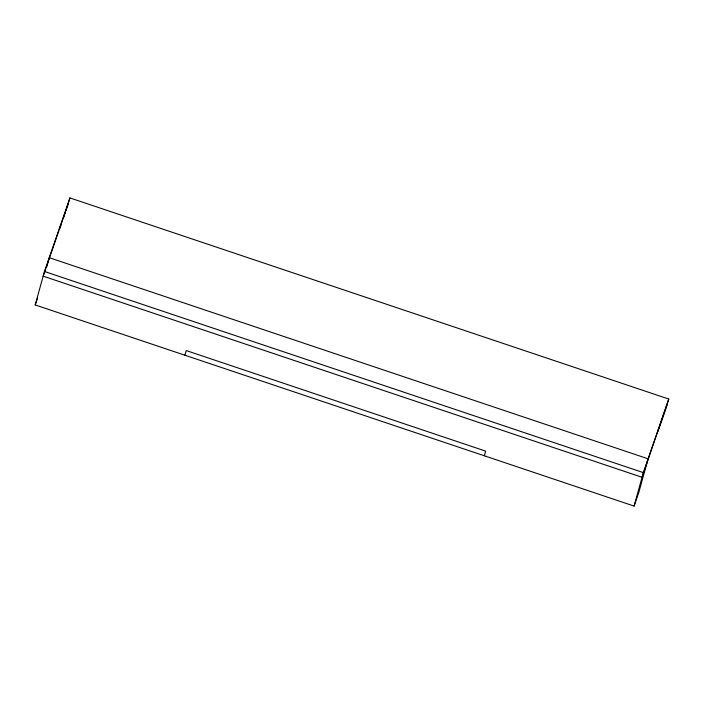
<?xml version="1.0" encoding="UTF-8"?>
<svg xmlns="http://www.w3.org/2000/svg" width="704" height="704" viewBox="0 0 704 704"><rect width="100%" height="100%" fill="white"/><g stroke="black" fill="none" stroke-linecap="round" stroke-linejoin="round"><path stroke-width="1.06" d="M46.622 267.098L49.227 257.69L648.102 458.814L638.854 492.281L634.084 506.079L35.2 304.946L44.449 271.48L69.916 197.921L668.8 399.054L642.039 477.277L43.155 276.153L58.722 231.202M68.886 201.661L69.916 197.921M184.923 355.23L186.208 350.557L485.654 451.123L484.361 455.796M634.084 506.079L643.333 472.613L668.8 399.054M59.074 230.173L68.631 202.594A31.724 0.713 -71.4 0 1 66.88 207.812M35.2 304.946L37.585 298.056M44.449 271.48L643.333 472.613M66.59 208.674A31.724 0.713 -71.4 0 1 66 210.408M65.129 212.978A31.724 0.713 -71.4 0 1 63.422 217.941M61.063 224.682A31.724 0.713 -71.4 0 1 59.69 228.51M667.506 403.726A31.724 0.713 -71.4 0 1 657.958 431.306"/></g></svg>
